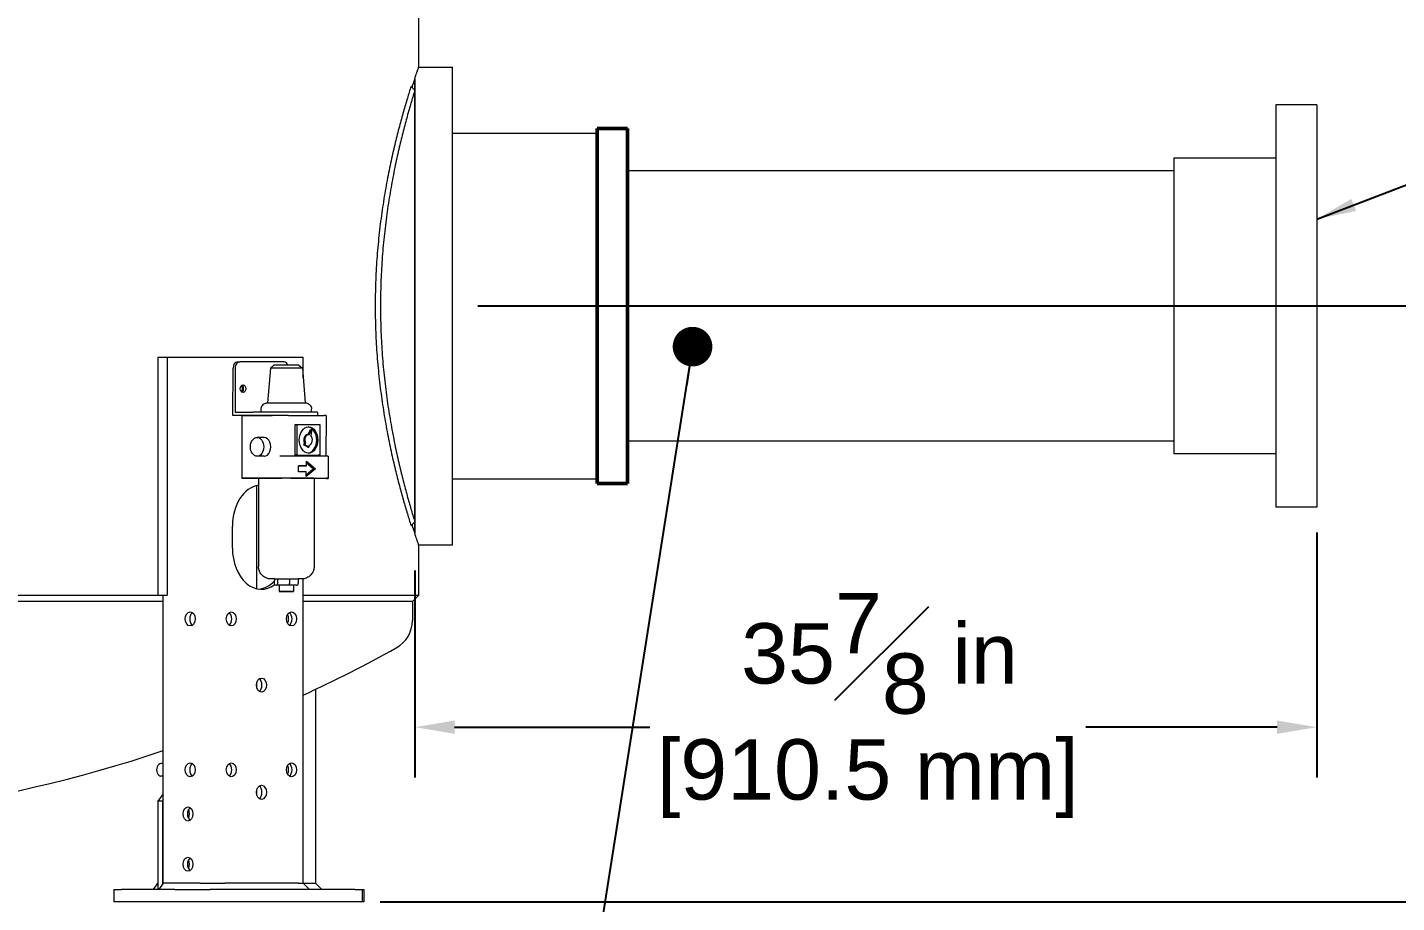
# Model space of a CAD drawing. Header units: inches. Extents: x 20 to 536, y 8 to 344.
# Drawn here: x 125.3 to 179.7, y 45.7 to 80.4 of the extents above; entities that cross this region are included whole.
import ezdxf

# ---------------------------------------------------------------- set-up
doc = ezdxf.new("R2010")
doc.units = ezdxf.units.IN
doc.header["$LTSCALE"] = 16
doc.header["$MEASUREMENT"] = 0
for name, color, linetype, lineweight in [('Dimension (ANSI)', 7, 'Continuous', 25), ('Symbol (ANSI)', 7, 'Continuous', 25), ('Visible (ANSI)', 7, 'Continuous', 50)]:
    doc.layers.add(name, color=color, linetype=linetype, lineweight=lineweight)
doc.styles.add('Standard D-E', font='arial.ttf')
doc.dimstyles.new('in [mm] D-E NeptuneBenson', dxfattribs={"dimscale": 16, "dimtxt": 0.15, "dimasz": 0.098425, "dimexe": 0.125, "dimexo": 0.063, "dimgap": 0.031496, "dimtad": 0, "dimtih": 1, "dimtoh": 1, "dimdec": 4, "dimrnd": 1e-08, "dimzin": 3, "dimdsep": 46, "dimlunit": 5, "dimtxsty": 'Standard D-E', "dimcen": 0.09, "dimdle": 0.393701, "dimclrd": 256, "dimclre": 256, "dimclrt": 256, "dimadec": 1, "dimazin": 1, "dimtfac": 1, "dimtofl": 0, "dimtmove": 0, "dimatfit": 3, "dimfxl": 1, "dimfrac": 1, "dimtolj": 1, "dimtzin": 4, "dimlwd": -1, "dimlwe": -1, "dimarcsym": 0})
doc.dimstyles.new('in [mm] D-E NeptuneBenson$7', dxfattribs={"dimscale": 16, "dimtxt": 0.15, "dimasz": 0.098425, "dimexe": 0.125, "dimexo": 0.063, "dimgap": 0.031496, "dimtad": 0, "dimtih": 1, "dimtoh": 1, "dimdec": 4, "dimrnd": 1e-08, "dimzin": 3, "dimdsep": 46, "dimlunit": 5, "dimtxsty": 'Standard D-E', "dimcen": 0.09, "dimdle": 0.393701, "dimclrd": 256, "dimclre": 256, "dimclrt": 256, "dimadec": 1, "dimazin": 1, "dimtfac": 1, "dimtofl": 0, "dimtmove": 0, "dimatfit": 3, "dimfxl": 1, "dimfrac": 1, "dimtolj": 1, "dimtzin": 4, "dimlwd": -1, "dimlwe": -1, "dimarcsym": 0})

# ---------------------------------------------------------------- blocks, each defined once
blk = doc.blocks.new('*D19')
at = {"layer": 'Defpoints', "color": 0, "transparency": 16777216}
for p in [(142.19, 69.366), (191.273, 69.366), (138.301, 45.678)]:
    blk.add_point(p, dxfattribs=at)
at = {"layer": 'Dimension (ANSI)', "transparency": 16777216}
for p, q in [((143.198, 69.366), (193.273, 69.366)), ((191.273, 67.791), (191.273, 62.529)), ((191.273, 47.253), (191.273, 52.534)), ((139.309, 45.678), (193.273, 45.678))]:
    blk.add_line(p, q, dxfattribs=at)
for points in [[(191.01, 67.791), (191.535, 67.791), (191.273, 69.366)], [(191.01, 47.253), (191.535, 47.253), (191.273, 45.678)]]:
    blk.add_solid(points, dxfattribs=at)
at = {"layer": 'Dimension (ANSI)', "transparency": 16777216, "char_height": 2.4, "attachment_point": 5, "style": 'Standard D-E'}
for s, insert in [('\\A1; 23{\\H1x;\\S11#16;} in', (191.273, 60.487)), ('\\A1;[601.7 mm]', (191.273, 55.49))]:
    blk.add_mtext(s, dxfattribs=dict(at, insert=insert))
blk = doc.blocks.new('*D21')
at = {"layer": 'Defpoints', "color": 0, "transparency": 16777216}
for p in [(176.535, 61.366), (140.69, 59.866), (176.535, 52.623)]:
    blk.add_point(p, dxfattribs=at)
at = {"layer": 'Dimension (ANSI)', "transparency": 16777216}
for p, q in [((176.535, 60.358), (176.535, 50.623)), ((140.69, 58.858), (140.69, 50.623)), ((142.265, 52.623), (150.024, 52.623)), ((174.96, 52.623), (167.357, 52.623))]:
    blk.add_line(p, q, dxfattribs=at)
for points in [[(142.265, 52.886), (142.265, 52.361), (140.69, 52.623)], [(174.96, 52.886), (174.96, 52.361), (176.535, 52.623)]]:
    blk.add_solid(points, dxfattribs=at)
at = {"layer": 'Dimension (ANSI)', "transparency": 16777216, "char_height": 2.4, "attachment_point": 5, "style": 'Standard D-E'}
for s, insert in [('\\A1; 35{\\H1x;\\S7#8;} in', (158.69, 55.558)), ('\\A1;[910.5 mm]', (158.69, 50.581))]:
    blk.add_mtext(s, dxfattribs=dict(at, insert=insert))

msp = doc.modelspace()

# ---------------------------------------------------------------- linework, layer by layer
at = {"layer": 'Visible (ANSI)', "linetype": 'Continuous', "lineweight": 18}
for p, q in [((140.84244, 78.86565), (140.84244, 90.95196)), ((140.69041, 60.31938), (140.69041, 78.41193)), ((140.69041, 78.41193), (140.69041, 60.31938)), ((140.84244, 78.86565), (142.19041, 78.86565)), ((142.19041, 59.86565), (142.19041, 78.86565)), ((140.53607, 78.0934), (140.69041, 77.9507)), ((174.91016, 77.36565), (174.91016, 61.36565)), ((176.53516, 77.36565), (174.91016, 77.36565)), ((176.53516, 77.36565), (176.53516, 61.36565)), ((142.19041, 76.24065), (147.94041, 76.24065)), ((170.84766, 75.24065), (170.84766, 63.49065)), ((174.91016, 75.24065), (170.84766, 75.24065)), ((170.84766, 74.74065), (149.14041, 74.74065)), ((130.4788, 67.32815), (130.84971, 67.32815)), ((130.4788, 67.32815), (130.4788, 57.86565)), ((130.84971, 67.32815), (132.15773, 67.32815)), ((130.84971, 67.32815), (130.84971, 57.86565)), ((132.15773, 67.32815), (133.13353, 67.32815)), ((133.13353, 67.32815), (136.04681, 67.32815)), ((133.63768, 67.14201), (133.72607, 67.14201)), ((135.49394, 67.14054), (133.72618, 67.14201)), ((135.08228, 67.01649), (134.94685, 66.89197)), ((136.04681, 67.32815), (136.24891, 67.32815)), ((136.08228, 67.01607), (136.21761, 66.89145)), ((136.24891, 66.51395), (136.24891, 67.32815)), ((133.46013, 65.01716), (133.46091, 66.89216)), ((133.5493, 66.89216), (133.54857, 65.14216)), ((134.94685, 66.89197), (134.83166, 65.51661)), ((136.21761, 66.89145), (136.33165, 65.51598)), ((133.81368, 65.01687), (133.46013, 65.01716)), ((134.25562, 65.01716), (133.46013, 65.01716)), ((133.54857, 65.14216), (134.25567, 65.14216)), ((133.81368, 65.01701), (133.81264, 62.51701)), ((133.81368, 65.01701), (135.0187, 65.01701)), ((134.5815, 65.14213), (134.58155, 65.26669)), ((135.31628, 65.01701), (135.0187, 65.01701)), ((135.66984, 65.01687), (136.37694, 65.01628)), ((136.37694, 65.01628), (137.08405, 65.01569)), ((136.5815, 65.14109), (136.58155, 65.26586)), ((136.81633, 65.14066), (136.81628, 65.01591)), ((137.15727, 65.01559), (137.1566, 63.39551)), ((135.91254, 64.64047), (135.91204, 63.43867)), ((136.00093, 64.64047), (135.91254, 64.64047)), ((136.00093, 64.64047), (136.00043, 63.43867)), ((136.92942, 64.6397), (136.00093, 64.64047)), ((136.42073, 64.25191), (136.46492, 64.25191)), ((136.45166, 64.25191), (136.54406, 64.45956)), ((136.49406, 64.24788), (136.58826, 64.45956)), ((136.54406, 64.45956), (136.58826, 64.45956)), ((136.58826, 64.45956), (136.54881, 64.21575)), ((136.92892, 63.4379), (136.92942, 64.6397)), ((134.69736, 64.14201), (134.41947, 64.14225)), ((136.2709, 63.84567), (136.3003, 63.91174)), ((136.2709, 63.84567), (136.31509, 63.84567)), ((136.42968, 63.7525), (136.2709, 63.84567)), ((136.3003, 63.91174), (136.34449, 63.91174)), ((136.31509, 63.84567), (136.34449, 63.91174)), ((136.47387, 63.7525), (136.31509, 63.84567)), ((136.42968, 63.7525), (136.47387, 63.7525)), ((136.48618, 63.8286), (136.47387, 63.7525)), ((170.84766, 63.99065), (149.14041, 63.99065)), ((134.69673, 63.39201), (134.41884, 63.39225)), ((135.404, 63.39682), (135.31561, 63.39682)), ((137.17176, 63.3955), (135.75755, 63.39667)), ((135.91204, 63.43867), (136.84054, 63.4379)), ((136.00043, 63.43867), (135.91204, 63.43867)), ((136.00043, 63.43867), (136.92892, 63.4379)), ((136.37548, 63.01094), (136.37556, 63.19875)), ((136.37556, 63.19875), (136.73435, 62.89105)), ((136.92892, 63.4379), (136.84054, 63.4379)), ((137.24499, 63.39539), (137.24462, 62.51559)), ((174.91016, 63.49065), (170.84766, 63.49065)), ((136.05953, 62.77203), (136.05963, 63.0112)), ((136.37538, 62.77177), (136.05953, 62.77203)), ((136.05963, 63.0112), (136.37548, 63.01094)), ((136.28709, 63.01094), (136.05963, 63.01113)), ((136.37548, 63.01094), (136.28709, 63.01094)), ((136.73435, 62.89105), (136.37531, 62.58396)), ((136.37531, 62.58396), (136.37538, 62.77177)), ((136.37534, 62.65959), (136.64596, 62.89105)), ((136.64596, 62.89105), (136.37553, 63.12297)), ((136.73435, 62.89105), (136.64596, 62.89105)), ((133.81264, 62.51701), (135.40363, 62.51701)), ((134.47263, 62.51647), (133.81264, 62.51701)), ((134.40204, 58.13001), (134.40204, 62.22629)), ((134.47263, 62.51674), (134.47118, 59.01674)), ((135.75718, 62.51687), (137.1714, 62.51569)), ((136.68819, 62.51582), (136.68673, 59.01582)), ((137.1714, 62.51554), (136.68818, 62.51554)), ((142.19041, 62.49065), (147.94041, 62.49065)), ((176.53516, 61.36565), (174.91016, 61.36565)), ((133.43759, 59.73815), (133.43759, 60.61815)), ((140.53607, 60.63791), (140.69041, 60.78061)), ((140.84244, 59.86565), (142.19041, 59.86565)), ((140.84244, 57.86565), (140.84244, 59.86565)), ((135.10358, 58.51642), (135.10351, 58.32892)), ((135.10358, 58.51642), (135.2309, 58.51657)), ((135.29739, 58.2663), (135.17315, 58.2664)), ((135.2309, 58.51657), (135.23082, 58.32907)), ((135.2309, 58.51657), (135.70606, 58.51642)), ((135.29739, 58.2664), (135.29729, 58.0164)), ((135.70606, 58.51642), (135.70599, 58.32892)), ((135.70606, 58.51642), (136.0539, 58.51614)), ((135.85989, 58.26616), (135.85979, 58.01616)), ((135.87547, 58.26603), (135.85989, 58.26604)), ((135.9842, 58.26616), (135.87553, 58.26603)), ((136.0539, 58.51614), (136.05383, 58.32864)), ((136.24891, 46.42815), (136.24891, 58.51991)), ((95.70203, 57.86565), (130.4788, 57.86565)), ((130.4788, 57.86565), (130.84971, 57.86565)), ((130.68973, 46.42815), (130.68973, 57.86565)), ((136.24891, 57.86565), (140.84244, 57.86565)), ((140.59041, 57.61565), (140.84041, 57.86565)), ((130.68973, 57.61565), (95.4911, 57.61565)), ((140.59041, 57.61565), (136.24891, 57.61565)), ((140.59041, 57.61565), (140.59041, 56.86539)), ((134.40204, 54.20991), (134.40204, 54.38439)), ((136.73802, 54.12579), (136.73802, 46.42815)), ((130.68973, 51.17815), (130.5989, 51.17815)), ((130.42214, 50.9321), (130.42216, 50.93302)), ((130.42214, 50.92421), (130.42216, 50.92329)), ((130.68973, 50.67815), (130.5989, 50.67815)), ((134.40204, 49.94691), (134.40204, 50.12139)), ((130.68973, 49.9805), (130.47593, 49.67815)), ((130.47593, 49.67815), (130.47593, 46.17815)), ((130.65271, 49.67815), (130.47593, 49.67815)), ((130.68973, 49.7305), (130.65271, 49.67815)), ((130.65271, 49.67815), (130.65271, 46.3758)), ((130.29916, 46.17815), (130.47593, 46.42815)), ((130.47593, 46.42815), (130.47593, 46.17815)), ((130.68973, 46.42815), (130.51295, 46.17815)), ((132.15773, 46.42815), (130.68973, 46.42815)), ((132.15773, 46.42815), (133.13353, 46.42815)), ((136.04681, 46.42815), (133.13353, 46.42815)), ((136.04681, 46.42815), (136.24891, 46.42815)), ((136.24891, 46.42815), (136.53592, 46.42815)), ((136.24891, 46.42815), (136.49891, 46.17815)), ((136.53592, 46.42815), (136.73802, 46.42815)), ((136.73802, 46.42815), (136.98802, 46.17815)), ((128.73093, 46.17815), (129.02383, 46.17815)), ((128.73093, 46.17815), (128.73093, 45.67815)), ((131.14515, 46.17815), (129.02383, 46.17815)), ((131.14515, 46.17815), (132.55936, 46.17815)), ((138.30107, 46.17815), (132.55936, 46.17815)), ((138.30107, 46.17815), (138.59396, 46.17815)), ((138.59396, 46.17815), (138.59396, 45.67815)), ((138.59396, 46.17815), (138.66729, 46.17815)), ((138.66729, 46.17815), (138.66729, 45.67815)), ((129.02383, 45.67815), (128.73093, 45.67815)), ((131.14515, 45.67815), (129.02383, 45.67815)), ((132.55936, 45.67815), (131.14515, 45.67815)), ((138.30107, 45.67815), (132.55936, 45.67815)), ((138.59396, 45.67815), (138.30107, 45.67815)), ((138.66729, 45.67815), (138.59396, 45.67815))]:
    msp.add_line(p, q, dxfattribs=at)
at = {"layer": 'Visible (ANSI)'}
for p, q in [((147.94041, 62.30365), (147.94041, 76.42765)), ((147.94041, 76.42765), (149.14041, 76.42765)), ((149.14041, 62.30365), (149.14041, 76.42765)), ((147.94041, 62.30365), (149.14041, 62.30365))]:
    msp.add_line(p, q, dxfattribs=at)
at = {"layer": 'Visible (ANSI)', "linetype": 'Continuous', "lineweight": 18}
for centre, radius, start, end in [((139.34241, 56.86539), 1.248, 299.051175, 0), ((113.09041, 104.12565), 55.31, 294.752768, 299.051175), ((113.09041, 104.12565), 55.31, 266.367281, 288.553746)]:
    msp.add_arc(centre, radius, start, end, dxfattribs=at)
for centre, major_axis, ratio, start_param, end_param in [((133.63768, 66.89201), (0, 0.25), 0.70710678, 0, 1.57020809), ((133.72607, 66.89201), (0, 0.25), 0.70710678, 6.28259707, 7.8533934), ((135.58228, 67.01628), (0.5, -0.00021), 0.00041595, 0.00045205, 3.14114061), ((135.49384, 66.89054), (0, 0.25), 0.70710678, 5.24021814, 6.28259707), ((135.58223, 66.89171), (-0.63538, 0.00026), 0.00041595, 3.14162732, 6.28315064), ((133.73104, 66.07815), (0, 0.155), 0.70710678, 3.75953851, 5.67912808), ((133.76993, 66.0794), (0, 0.15625), 0.70710678, 3.5531095, 5.87166846), ((135.31628, 65.01628), (1.5, -0.00062), 0.00041595, 1.77050936, 2.35619517), ((135.31633, 65.14128), (1.5, -0.00062), 0.00041595, 6.28318186, 8.6393773), ((135.49306, 65.01687), (-0.25, 0.0001), 0.00041595, 3.92699031, 5.49778663), ((136.90727, 65.01569), (0.25, -0.0001), 0.00041595, 6.28318184, 7.06858096), ((136.42073, 64.03919), (0, 0.21272), 0.70710678, 0, 2.21320984), ((136.46492, 64.03919), (0, 0.21272), 0.70710678, 6.08823549, 8.49639514), ((136.42073, 64.03919), (0, -0.52038), 0.70710678, 0.06008809, 3.08150456), ((136.46492, 64.03919), (0, -0.21272), 0.70710678, 0.14180818, 2.54996784), ((134.69704, 63.76701), (0.00031, 0.375), 0.70710666, 3.14159265, 6.28318531), ((135.58077, 63.39667), (-0.25, 0.0001), 0.00041595, 3.92699031, 5.49778663), ((136.99499, 63.3955), (0.25, -0.0001), 0.00041595, 6.28318189, 7.068581), ((134.59017, 60.61815), (0, 1.63), 0.70710678, 0.10225888, 1.57079633), ((135.58041, 62.51628), (-1.10778, 0.00046), 0.00041595, 3.14158918, 6.28318184), ((135.58041, 62.51687), (0.25, -0.0001), 0.00041595, 0.78539885, 2.35619517), ((136.99462, 62.51569), (0.25, -0.0001), 0.00041595, 5.49778723, 7.06858356), ((134.59017, 59.73815), (0, -1.63), 0.70710678, 4.71238898, 6.75972613), ((134.4134, 59.73815), (0, -1.63), 0.70710678, 0.07676248, 0.64198664), ((135.17322, 58.3289), (0.06971, 0.00001), 0.89657536, 3.14108323, 4.71187955), ((135.28186, 58.32903), (0.00003, -0.0625), 0.81649644, 4.71137013, 6.28216645), ((135.57864, 58.26628), (-0.28125, 0.00012), 0.00041595, 3.14158936, 6.28318201), ((135.68731, 58.3289), (-0.00004, -0.0625), 0.29885835, 0.00050943, 1.57130575), ((135.98412, 58.32866), (-0.06971, -0.00001), 0.89657536, 1.5702869, 3.14108323), ((131.93852, 56.92815), (0, -0.28), 0.70710678, 3.60436277, 5.82041519), ((133.21697, 56.92815), (0, 0.28), 0.70710678, 3.60436277, 5.82041519), ((135.60982, 56.92815), (0, 0.28), 0.70710678, 3.60436277, 5.82041519), ((135.47406, 56.92815), (0, -0.28), 0.70710678, 0.90964484, 2.23194781), ((134.4134, 54.29715), (0, 0.28), 0.70710678, 3.60436277, 5.82041519), ((130.5989, 50.92815), (0, -0.25), 0.70710678, 3.14159265, 6.28318531), ((131.93852, 50.92815), (0, -0.28), 0.70710678, 3.60436277, 5.82041519), ((133.21697, 50.92815), (0, 0.28), 0.70710678, 3.60436277, 5.82041519), ((135.60982, 50.92815), (0, 0.28), 0.70710678, 3.60436277, 5.82041519), ((130.56553, 50.92815), (0, -0.20282), 0.70710678, 4.69292755, 4.73185041), ((135.47406, 50.92815), (0, -0.28), 0.70710678, 0.90964484, 2.23194781), ((134.4134, 50.03415), (0, 0.28), 0.70710678, 3.60436277, 5.82041519), ((131.84868, 49.17415), (0, -0.28), 0.70710678, 3.60436277, 5.82041519), ((131.53659, 49.17815), (0, -0.28), 0.70710678, 0.89874849, 2.22471848), ((131.84868, 47.17415), (0, -0.28), 0.70710678, 3.60436277, 5.82041519), ((131.53659, 47.17815), (0, -0.28), 0.70710678, 0.89874849, 2.22471848)]:
    msp.add_ellipse(centre, major_axis=major_axis, ratio=ratio, start_param=start_param, end_param=end_param, dxfattribs=at)
for centre, major_axis, ratio in [((133.85832, 66.0794), (0, -0.15625), 0.70710678), ((136.46492, 64.03919), (0, 0.52038), 0.70710678), ((134.41915, 63.76725), (0.00031, 0.375), 0.70710666), ((135.57854, 58.01628), (-0.28125, 0.00012), 0.00041595), ((131.76175, 56.92815), (0, 0.28), 0.70710678), ((133.39375, 56.92815), (0, -0.28), 0.70710678), ((135.7866, 56.92815), (0, -0.28), 0.70710678), ((134.59017, 54.29715), (0, -0.28), 0.70710678), ((131.76175, 50.92815), (0, 0.28), 0.70710678), ((133.39375, 50.92815), (0, -0.28), 0.70710678), ((135.7866, 50.92815), (0, -0.28), 0.70710678), ((134.59017, 50.03415), (0, -0.28), 0.70710678), ((131.6719, 49.17415), (0, -0.28), 0.70710678), ((131.6719, 47.17415), (0, -0.28), 0.70710678)]:
    msp.add_ellipse(centre, major_axis=major_axis, ratio=ratio, dxfattribs=at)
for points, knots in [([(140.57597, 78.0565), (140.58465, 78.08398), (140.59317, 78.11079), (140.64027, 78.25851), (140.67513, 78.36561), (140.73554, 78.5491), (140.76108, 78.62548), (140.80195, 78.74689), (140.81727, 78.79193), (140.83752, 78.85131), (140.84244, 78.86565), (140.84244, 78.86565)], [100.38192034, 100.38192034, 100.38192034, 100.38192034, 100.87472281, 100.87472281, 103.16668091, 103.16668091, 105.45863901, 105.45863901, 107.75059711, 107.75059711, 110.04255521, 110.04255521, 110.04255521, 110.04255521]), ([(140.53607, 78.0934), (140.5126, 78.01962), (140.4881, 77.94173), (140.41564, 77.70823), (140.36554, 77.5431), (140.2617, 77.18979), (140.20797, 77.0016), (140.0995, 76.60696), (140.04477, 76.40051), (139.93687, 75.97506), (139.88178, 75.74855), (139.77197, 75.27066), (139.71724, 75.01929), (139.61088, 74.49505), (139.55925, 74.22217), (139.46172, 73.65897), (139.41584, 73.36865), (139.33216, 72.77525), (139.29434, 72.4719), (139.22859, 71.85709), (139.20067, 71.54564), (139.15591, 70.92028), (139.13907, 70.60634), (139.1168, 69.98188), (139.11137, 69.67138), (139.11137, 69.36565)], [122.17649822, 122.17649822, 122.17649822, 122.17649822, 123.43173179, 123.43173179, 125.7600477, 125.7600477, 128.08836361, 128.08836361, 130.41667953, 130.41667953, 132.74628662, 132.74628662, 135.07589372, 135.07589372, 137.40550081, 137.40550081, 139.73510791, 139.73510791, 142.064715, 142.064715, 144.3943221, 144.3943221, 146.72392919, 146.72392919, 149.05353629, 149.05353629, 149.05353629, 149.05353629]), ([(140.69041, 77.9507), (140.66866, 77.88075), (140.64598, 77.80708), (140.57715, 77.58051), (140.52885, 77.4179), (140.42877, 77.06997), (140.37699, 76.88464), (140.27245, 76.49597), (140.21971, 76.29263), (140.11575, 75.8736), (140.06269, 75.6505), (139.95692, 75.17984), (139.90422, 74.93226), (139.80181, 74.41596), (139.7521, 74.14721), (139.65823, 73.59257), (139.61408, 73.30666), (139.53357, 72.72233), (139.49718, 72.42362), (139.43395, 71.81827), (139.4071, 71.51163), (139.36406, 70.89596), (139.34787, 70.5869), (139.32647, 69.9722), (139.32125, 69.66656), (139.32125, 69.36565), (139.32125, 69.06475), (139.32647, 68.75911), (139.34787, 68.14441), (139.36406, 67.83535), (139.4071, 67.21968), (139.43395, 66.91303), (139.49718, 66.30768), (139.53357, 66.00898), (139.61408, 65.42465), (139.65823, 65.13874), (139.7521, 64.58409), (139.80181, 64.31535), (139.90422, 63.79905), (139.95692, 63.55147), (140.06269, 63.0808), (140.11575, 62.85771), (140.21971, 62.43867), (140.27245, 62.23534), (140.37699, 61.84667), (140.42877, 61.66134), (140.52885, 61.31341), (140.57715, 61.1508), (140.64598, 60.92423), (140.66866, 60.85055), (140.69041, 60.78061)], [-26.40283008, -26.40283008, -26.40283008, -26.40283008, -25.21853129, -25.21853129, -22.92678405, -22.92678405, -20.6350368, -20.6350368, -18.34328956, -18.34328956, -16.05037836, -16.05037836, -13.75746717, -13.75746717, -11.46455597, -11.46455597, -9.17164478, -9.17164478, -6.87873358, -6.87873358, -4.58582239, -4.58582239, -2.29291119, -2.29291119, 0, 0, 0, 2.29291119, 2.29291119, 4.58582239, 4.58582239, 6.87873358, 6.87873358, 9.17164478, 9.17164478, 11.46455597, 11.46455597, 13.75746717, 13.75746717, 16.05037836, 16.05037836, 18.34328956, 18.34328956, 20.6350368, 20.6350368, 22.92678405, 22.92678405, 25.21853129, 25.21853129, 26.40283008, 26.40283008, 26.40283008, 26.40283008]), ([(139.11137, 69.36565), (139.11137, 69.05993), (139.1168, 68.74942), (139.13907, 68.12497), (139.15591, 67.81103), (139.20067, 67.18567), (139.22859, 66.87421), (139.29434, 66.25941), (139.33216, 65.95605), (139.41584, 65.36266), (139.46172, 65.07234), (139.55925, 64.50913), (139.61088, 64.23625), (139.71724, 63.71202), (139.77197, 63.46065), (139.88178, 62.98276), (139.93687, 62.75625), (140.04477, 62.3308), (140.0995, 62.12435), (140.20797, 61.72971), (140.2617, 61.54152), (140.36554, 61.18821), (140.41564, 61.02308), (140.4881, 60.78958), (140.5126, 60.71169), (140.53607, 60.63791)], [149.05353629, 149.05353629, 149.05353629, 149.05353629, 151.38314338, 151.38314338, 153.71275047, 153.71275047, 156.04235757, 156.04235757, 158.37196466, 158.37196466, 160.70157176, 160.70157176, 163.03117885, 163.03117885, 165.36078595, 165.36078595, 167.69039304, 167.69039304, 170.01870896, 170.01870896, 172.34702487, 172.34702487, 174.67534078, 174.67534078, 175.93057435, 175.93057435, 175.93057435, 175.93057435]), ([(134.58155, 65.26669), (134.58156, 65.29372), (134.58607, 65.32109), (134.60323, 65.37183), (134.61595, 65.39589), (134.6479, 65.43828), (134.66755, 65.45714), (134.71123, 65.48734), (134.73582, 65.49905), (134.7739, 65.51021), (134.78685, 65.51291), (134.80557, 65.51531), (134.81148, 65.51584), (134.81836, 65.51625), (134.81976, 65.51632), (134.82181, 65.5164), (134.82255, 65.51643), (134.82417, 65.51649), (134.82496, 65.51651), (134.8263, 65.51654), (134.82683, 65.51655), (134.82803, 65.51657), (134.82853, 65.51658), (134.83002, 65.5166), (134.83063, 65.5166), (134.8333, 65.51662), (134.83544, 65.51662), (134.84759, 65.51665), (134.86397, 65.51667), (134.91868, 65.5167), (134.96323, 65.51672), (135.07012, 65.51672), (135.13316, 65.51672), (135.27069, 65.51669), (135.34688, 65.51667), (135.50276, 65.51662), (135.58437, 65.51659), (135.74279, 65.51652), (135.82156, 65.51648), (135.96645, 65.51639), (136.03438, 65.51634), (136.15107, 65.51625), (136.20128, 65.5162), (136.27796, 65.51611), (136.30529, 65.51607), (136.32364, 65.51602), (136.32655, 65.51601), (136.33054, 65.51599), (136.33169, 65.51599), (136.33416, 65.51596), (136.3348, 65.51596), (136.33738, 65.5159), (136.33818, 65.51588), (136.33984, 65.51583), (136.3405, 65.51581), (136.34229, 65.51574), (136.34351, 65.51569), (136.34625, 65.51554), (136.3478, 65.51544), (136.35213, 65.51514), (136.35496, 65.51489), (136.36444, 65.51388), (136.37114, 65.51291), (136.3952, 65.50838), (136.41239, 65.5032), (136.45298, 65.48607), (136.47586, 65.4718), (136.51573, 65.4371), (136.53316, 65.41617), (136.56021, 65.37047), (136.57017, 65.34513), (136.57963, 65.30172), (136.58156, 65.28374), (136.58155, 65.26586)], [0, 0, 0, 0, 0.20592556, 0.20592556, 0.40813112, 0.40813112, 0.6104701, 0.6104701, 0.81280181, 0.81280181, 0.91286225, 0.91286225, 0.95707239, 0.95707239, 0.96865973, 0.96865973, 0.97595733, 0.97595733, 0.9866807, 0.9866807, 0.99854392, 0.99854392, 1.01923707, 1.01923707, 1.07109086, 1.07109086, 1.22654491, 1.22654491, 1.69615004, 1.69615004, 2.32378897, 2.32378897, 2.93149324, 2.93149324, 3.53887636, 3.53887636, 4.14608639, 4.14608639, 4.75325838, 4.75325838, 5.3604503, 5.3604503, 5.96775093, 5.96775093, 6.57548756, 6.57548756, 6.72724312, 6.72724312, 6.8409905, 6.8409905, 6.8837644, 6.8837644, 6.89724016, 6.89724016, 6.9044668, 6.9044668, 6.91505969, 6.91505969, 6.92736096, 6.92736096, 6.94912319, 6.94912319, 7.00053105, 7.00053105, 7.13580975, 7.13580975, 7.33623468, 7.33623468, 7.53858869, 7.53858869, 7.74092123, 7.74092123, 7.87713136, 7.87713136, 7.87713136, 7.87713136]), ([(140.84244, 59.86565), (140.84244, 59.86565), (140.83752, 59.88), (140.81727, 59.93938), (140.80195, 59.98442), (140.76108, 60.10583), (140.73554, 60.18221), (140.67513, 60.36569), (140.64027, 60.4728), (140.59317, 60.62052), (140.58465, 60.64733), (140.57597, 60.67481)], [36.68085174, 36.68085174, 36.68085174, 36.68085174, 38.97280984, 38.97280984, 41.26476794, 41.26476794, 43.55672603, 43.55672603, 45.84868413, 45.84868413, 46.3414866, 46.3414866, 46.3414866, 46.3414866]), ([(135.10359, 58.51632), (135.06869, 58.51635), (135.03963, 58.51639), (134.9927, 58.51645), (134.97877, 58.51647), (134.96881, 58.51653), (134.96801, 58.51652), (134.96362, 58.51659), (134.96258, 58.5166), (134.96036, 58.51665), (134.95939, 58.51667), (134.95617, 58.51675), (134.95361, 58.51683), (134.94846, 58.51704), (134.94583, 58.51717), (134.93736, 58.51764), (134.93146, 58.51808), (134.90859, 58.52017), (134.89163, 58.52261), (134.83074, 58.53456), (134.7874, 58.54936), (134.69958, 58.59337), (134.65527, 58.62533), (134.58007, 58.70053), (134.54819, 58.74468), (134.50052, 58.83959), (134.48415, 58.89153), (134.47293, 58.96811), (134.47117, 58.99246), (134.47118, 59.01674)], [5.73679547, 5.73679547, 5.73679547, 5.73679547, 6.16134572, 6.16134572, 6.65527154, 6.65527154, 6.72890475, 6.72890475, 6.74575966, 6.74575966, 6.75599342, 6.75599342, 6.77671921, 6.77671921, 6.7971086, 6.7971086, 6.84221234, 6.84221234, 6.97237571, 6.97237571, 7.31508669, 7.31508669, 7.72090703, 7.72090703, 8.12552807, 8.12552807, 8.53019802, 8.53019802, 8.71524442, 8.71524442, 8.71524442, 8.71524442]), ([(136.68673, 59.01582), (136.68671, 58.96177), (136.67769, 58.90703), (136.64337, 58.80556), (136.61794, 58.75743), (136.55403, 58.67264), (136.51473, 58.63493), (136.42736, 58.57454), (136.3782, 58.5511), (136.30201, 58.52879), (136.27611, 58.52338), (136.23721, 58.51841), (136.22415, 58.51727), (136.20938, 58.51653), (136.20728, 58.51644), (136.20299, 58.51628), (136.20076, 58.51622), (136.19784, 58.51615), (136.19689, 58.51613), (136.19443, 58.51608), (136.19328, 58.51607), (136.19154, 58.51604), (136.19092, 58.51604), (136.18898, 58.51602), (136.1881, 58.51602), (136.18444, 58.516), (136.18161, 58.51599), (136.16573, 58.51596), (136.14461, 58.51595), (136.09756, 58.51593), (136.07701, 58.51593), (136.05386, 58.51592)], [0, 0, 0, 0, 0.41185032, 0.41185032, 0.81626084, 0.81626084, 1.22093842, 1.22093842, 1.62560576, 1.62560576, 1.82593871, 1.82593871, 1.92456197, 1.92456197, 1.94097132, 1.94097132, 1.95932202, 1.95932202, 1.96955697, 1.96955697, 1.99023167, 1.99023167, 2.01060431, 2.01060431, 2.06310902, 2.06310902, 2.22046762, 2.22046762, 2.69768576, 2.69768576, 2.9782429, 2.9782429, 2.9782429, 2.9782429])]:
    msp.add_open_spline(points, degree=3, knots=knots, dxfattribs=at)

# ---------------------------------------------------------------- dimensions: what is measured, and where the dimension line sits
at = {"layer": 'Dimension (ANSI)'}
dim = msp.add_linear_dim(base=(191.27287, 69.36565), p1=(138.30107, 45.67815), p2=(142.19041, 69.36565), angle=90, text=' <> in\\X[601.7 mm]', dimstyle='in [mm] D-E NeptuneBenson', override={"dimgap": 0.031496, "dimdec": 4, "dimpost": '', "dimtol": 0, "dimlim": 0, "dimtp": 0, "dimtm": 0, "dimtdec": 2, "dimatfit": 1}, dxfattribs=at)
dim.commit()
dim.dimension.update_dxf_attribs({"geometry": '*D19', "text_midpoint": (191.27287, 57.53183), "dimtype": 160})
dim = msp.add_linear_dim(base=(176.5351622552, 52.6231599114), p1=(140.6904122552, 59.8656537619), p2=(176.5351622552, 61.3656537619), text=' <> in\\X[910.5 mm]', dimstyle='in [mm] D-E NeptuneBenson', override={"dimgap": 0.031496, "dimtih": 0, "dimtoh": 0, "dimdec": 4, "dimpost": '', "dimtol": 0, "dimlim": 0, "dimtp": 0, "dimtm": 0, "dimtdec": 2, "dimatfit": 1}, dxfattribs=at)
dim.commit()
dim.dimension.update_dxf_attribs({"geometry": '*D21', "text_midpoint": (158.6904122552, 52.6231599114), "dimtype": 160})

# ---------------------------------------------------------------- leaders
at = {"layer": 'Symbol (ANSI)', "annotation_type": 0, "has_hookline": 1, "hookline_direction": 1}
for points, override, text_width in [([(176.53516, 72.82005), (197.61883, 80.92568), (194.92453, 89.98271), (193.34972, 89.98271)], {"dimtad": 0}, 44.07094), ([(151.72512, 67.75026), (144.69807, 23.30228), (143.12327, 23.30228)], {"dimasz": 0.098425, "dimtad": 0, "dimldrblk": 'Dot'}, 56.36399)]:
    msp.add_leader(points, dimstyle='in [mm] D-E NeptuneBenson$7', override=override, dxfattribs=dict(at, text_width=text_width))

doc.saveas('drawing.dxf')
